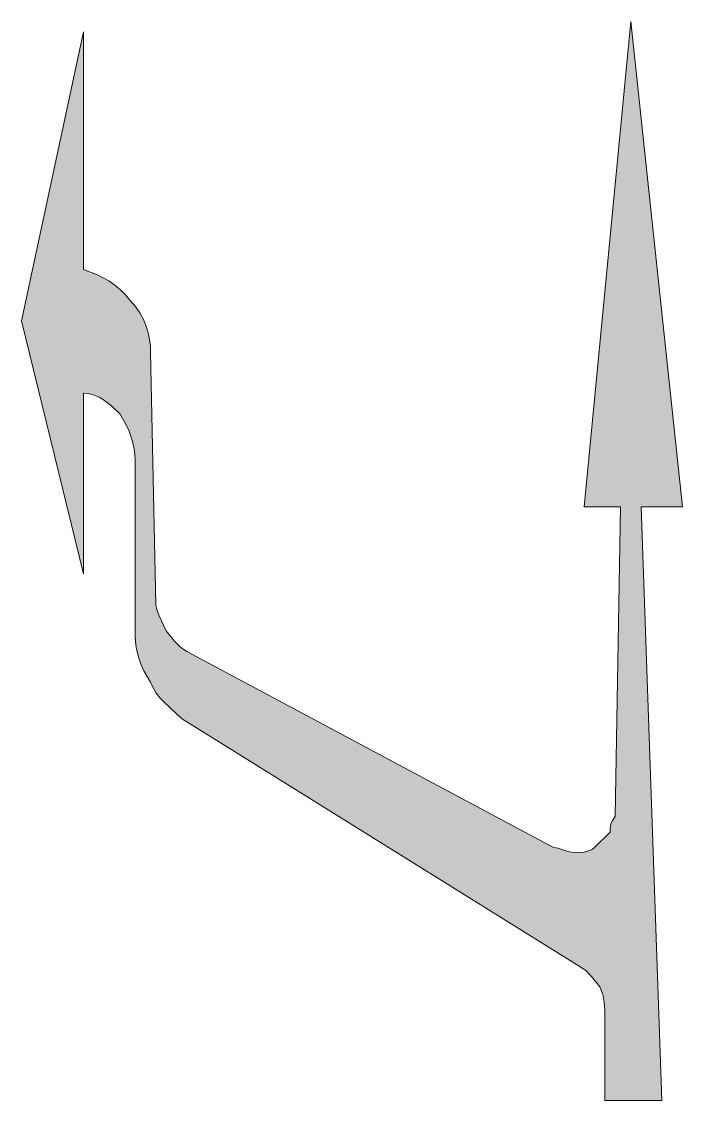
# Model space of a CAD drawing. Header units: metres. Extents: x 123 to 276, y 15 to 266.
import ezdxf

# ---------------------------------------------------------------- set-up
doc = ezdxf.new("R2010")
doc.units = ezdxf.units.M
doc.layers.add('FILL_WHITE_FFFFFF', color=7, linetype='Continuous', true_color=0xffffff)

msp = doc.modelspace()

# ---------------------------------------------------------------- hatches: boundary and pattern name
at = {"layer": 'FILL_WHITE_FFFFFF', "true_color": 0xffffff}
h = msp.add_hatch(color=7, dxfattribs=at)
h.dxf.hatch_style = 1
h.paths.add_polyline_path([(247.54, 73.76), (248.85, 73.35), (250.16, 72.94), (251.25, 72.75), (253.65, 72.9), (254.96, 73.26), (255.55, 73.55), (256.05, 73.95), (259.65, 77.55), (259.67, 78.45), (259.8, 79.35), (260.16, 80.25), (260.85, 81.15), (262.05, 153.15), (253.65, 153.15), (264.45, 265.95), (276.45, 153.15), (266.85, 153.15), (271.65, 15.15), (258.45, 15.15), (258.45, 34.35), (258.43, 36.15), (258.3, 37.95), (257.94, 39.75), (257.25, 41.55), (255.3, 43.95), (254.04, 45.26), (253.3, 45.85), (252.45, 46.35), (160.05, 103.95), (156, 107.7), (155.02, 108.74), (154.14, 109.86), (153.41, 111.05), (152.85, 112.35), (151.28, 115.05), (150.66, 116.4), (150.15, 117.75), (149.76, 119.1), (149.48, 120.45), (149.31, 121.8), (149.25, 123.15), (149.25, 163.95), (149.19, 165.3), (149.03, 166.65), (148.74, 168), (148.35, 169.35), (147.84, 170.7), (147.22, 172.05), (145.65, 174.75), (143.83, 176.51), (141.9, 178.05), (140.86, 178.66), (139.74, 179.14), (138.55, 179.44), (137.25, 179.55), (137.25, 137.55), (122.85, 196.35), (137.25, 263.55), (137.25, 208.35), (140.12, 207.22), (141.62, 206.49), (143.1, 205.65), (144.53, 204.69), (145.86, 203.62), (147.04, 202.44), (148.05, 201.15), (149.29, 199.75), (150.32, 198.26), (151.15, 196.72), (151.8, 195.15), (152.28, 193.58), (152.61, 192.04), (152.79, 190.55), (152.85, 189.15), (154.05, 130.35), (154.26, 129.24), (154.8, 127.8), (156.45, 124.35), (158.4, 121.95), (159.66, 120.64), (160.4, 120.05), (161.25, 119.55), (246.45, 73.95), (247.54, 73.76)])

# ---------------------------------------------------------------- linework, layer by layer
at = {"layer": 'FILL_WHITE_FFFFFF', "lineweight": 0, "true_color": 0xffffff}
msp.add_lwpolyline([(247.54, 73.76), (248.85, 73.35), (250.16, 72.94), (251.25, 72.75), (253.65, 72.9), (254.96, 73.26), (255.55, 73.55), (256.05, 73.95), (259.65, 77.55), (259.67, 78.45), (259.8, 79.35), (260.16, 80.25), (260.85, 81.15), (262.05, 153.15), (253.65, 153.15), (264.45, 265.95), (276.45, 153.15), (266.85, 153.15), (271.65, 15.15), (258.45, 15.15), (258.45, 34.35), (258.43, 36.15), (258.3, 37.95), (257.94, 39.75), (257.25, 41.55), (255.3, 43.95), (254.04, 45.26), (253.3, 45.85), (252.45, 46.35), (160.05, 103.95), (156, 107.7), (155.02, 108.74), (154.14, 109.86), (153.41, 111.05), (152.85, 112.35), (151.28, 115.05), (150.66, 116.4), (150.15, 117.75), (149.76, 119.1), (149.48, 120.45), (149.31, 121.8), (149.25, 123.15), (149.25, 163.95), (149.19, 165.3), (149.03, 166.65), (148.74, 168), (148.35, 169.35), (147.84, 170.7), (147.22, 172.05), (145.65, 174.75), (143.83, 176.51), (141.9, 178.05), (140.86, 178.66), (139.74, 179.14), (138.55, 179.44), (137.25, 179.55), (137.25, 137.55), (122.85, 196.35), (137.25, 263.55), (137.25, 208.35), (140.12, 207.22), (141.62, 206.49), (143.1, 205.65), (144.53, 204.69), (145.86, 203.62), (147.04, 202.44), (148.05, 201.15), (149.29, 199.75), (150.32, 198.26), (151.15, 196.72), (151.8, 195.15), (152.28, 193.58), (152.61, 192.04), (152.79, 190.55), (152.85, 189.15), (154.05, 130.35), (154.26, 129.24), (154.8, 127.8), (156.45, 124.35), (158.4, 121.95), (159.66, 120.64), (160.4, 120.05), (161.25, 119.55), (246.45, 73.95)], close=True, dxfattribs=at)

doc.saveas('drawing.dxf')
